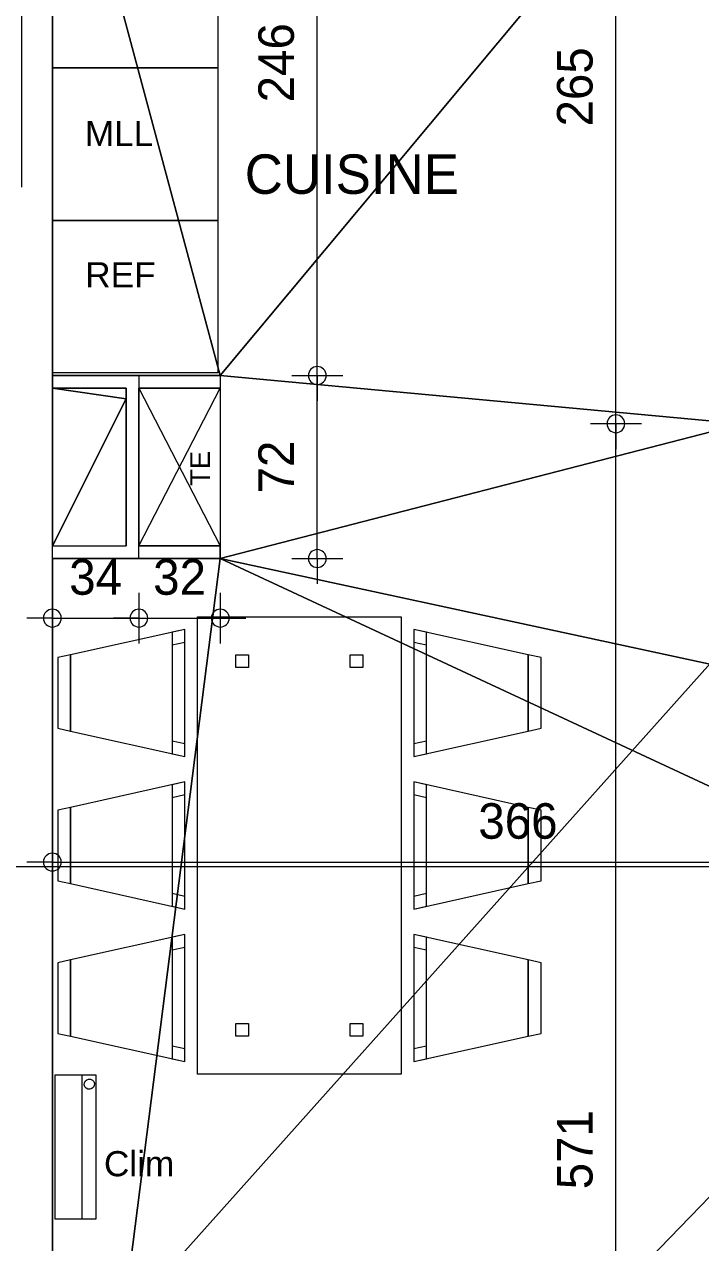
# Model space of a CAD drawing. Header units: metres. Extents: x 1.8 to 61.8, y -53.3 to -11.3.
# Drawn here: x 13.212 to 15.87, y -22.846 to -18.054 of the extents above; entities that cross this region are included whole.
import ezdxf
from ezdxf.enums import TextEntityAlignment as Align
from ezdxf.lldxf.tags import DXFTag

# ---------------------------------------------------------------- set-up
doc = ezdxf.new("R2010")
doc.units = ezdxf.units.M
doc.header["$MEASUREMENT"] = 0
for name, color, linetype in [('Calque commun', 7, 'Continuous'), ('Cotations', 7, 'Continuous'), ('Textes', 7, 'Continuous')]:
    doc.layers.add(name, color=color, linetype=linetype)
doc.styles.add('Arial16', font='arial.ttf', dxfattribs={"height": 0.077313})
doc.styles.add('Arial9', font='arial.ttf', dxfattribs={"height": 0.098961})
doc.styles.add('Century Gothic15', font='GOTHIC.TTF', dxfattribs={"height": 0.139636})
doc.styles.add('Century Gothic18', font='GOTHIC.TTF', dxfattribs={"height": 0.155151})
tags = doc.linetypes.add('DASHDOT2', pattern=[0.5, 0.25, -0.125, 0, -0.125]).pattern_tags.tags
tags[10:11] = [DXFTag(74, 4), DXFTag(75, 0), DXFTag(340, '0'), DXFTag(46, 1.0), DXFTag(50, 0.0), DXFTag(44, 0.0), DXFTag(45, 0.0)]
tags[8:9] = [DXFTag(74, 4), DXFTag(75, 0), DXFTag(340, '0'), DXFTag(46, 1.0), DXFTag(50, 0.0), DXFTag(44, 0.0), DXFTag(45, 0.0)]
tags[6:7] = [DXFTag(74, 4), DXFTag(75, 0), DXFTag(340, '0'), DXFTag(46, 1.0), DXFTag(50, 0.0), DXFTag(44, 0.0), DXFTag(45, 0.0)]
tags[4:5] = [DXFTag(74, 4), DXFTag(75, 0), DXFTag(340, '0'), DXFTag(46, 1.0), DXFTag(50, 0.0), DXFTag(44, 0.0), DXFTag(45, 0.0)]
tags = doc.linetypes.add('DOT2', pattern=[0.125, 0, -0.125]).pattern_tags.tags
tags[6:7] = [DXFTag(74, 4), DXFTag(75, 0), DXFTag(340, '0'), DXFTag(46, 1.0), DXFTag(50, 0.0), DXFTag(44, 0.0), DXFTag(45, 0.0)]
tags[4:5] = [DXFTag(74, 4), DXFTag(75, 0), DXFTag(340, '0'), DXFTag(46, 1.0), DXFTag(50, 0.0), DXFTag(44, 0.0), DXFTag(45, 0.0)]
tags = doc.linetypes.add('HIDDEN', pattern=[0.375, 0.25, -0.125]).pattern_tags.tags
tags[6:7] = [DXFTag(74, 4), DXFTag(75, 0), DXFTag(340, '0'), DXFTag(46, 1.0), DXFTag(50, 0.0), DXFTag(44, 0.0), DXFTag(45, 0.0)]
tags[4:5] = [DXFTag(74, 4), DXFTag(75, 0), DXFTag(340, '0'), DXFTag(46, 1.0), DXFTag(50, 0.0), DXFTag(44, 0.0), DXFTag(45, 0.0)]
tags = doc.linetypes.add('HIDDEN2', pattern=[0.1875, 0.125, -0.0625]).pattern_tags.tags
tags[6:7] = [DXFTag(74, 4), DXFTag(75, 0), DXFTag(340, '0'), DXFTag(46, 1.0), DXFTag(50, 0.0), DXFTag(44, 0.0), DXFTag(45, 0.0)]
tags[4:5] = [DXFTag(74, 4), DXFTag(75, 0), DXFTag(340, '0'), DXFTag(46, 1.0), DXFTag(50, 0.0), DXFTag(44, 0.0), DXFTag(45, 0.0)]

# ---------------------------------------------------------------- blocks, each defined once
blk = doc.blocks.new('Block52729')
at = {"layer": 'Calque commun', "color": 7, "linetype": 'Continuous', "lineweight": 18}
blk.add_line((13.0015, -18.6942), (13.0015, -16.6552), dxfattribs=at)
at = {"layer": 'Calque commun', "color": 7, "linetype": 'Continuous', "lineweight": 9}
for p, q in [((13.2015, -18.6942), (13.2015, -16.8552)), ((13.3216, -18.6942), (13.3216, -16.9752))]:
    blk.add_line(p, q, dxfattribs=at)
blk = doc.blocks.new('tbl&6c2')
at = {"layer": 'Calque commun', "color": 0, "linetype": 'ByBlock', "lineweight": -2}
for p, q in [((0.15, 1.3), (0.1611, 1.35)), ((0.15, 1.3), (0.1611, 1.35)), ((0.1611, 1.35), (0.4389, 1.35)), ((0.1611, 1.35), (0.4389, 1.35)), ((0.1611, 1.35), (0.1611, 1.35)), ((0.1611, 1.35), (0.1611, 1.35)), ((0.4389, 1.35), (0.45, 1.3)), ((0.4389, 1.35), (0.45, 1.3)), ((0.4389, 1.35), (0.4389, 1.35)), ((0.4389, 1.35), (0.4389, 1.35)), ((0.75, 1.3), (0.7611, 1.35)), ((0.75, 1.3), (0.7611, 1.35)), ((0.7611, 1.35), (1.0389, 1.35)), ((0.7611, 1.35), (1.0389, 1.35)), ((0.7611, 1.35), (0.7611, 1.35)), ((0.7611, 1.35), (0.7611, 1.35)), ((1.0389, 1.35), (1.05, 1.3)), ((1.0389, 1.35), (1.05, 1.3)), ((1.0389, 1.35), (1.0389, 1.35)), ((1.0389, 1.35), (1.0389, 1.35)), ((1.35, 1.3), (1.3611, 1.35)), ((1.35, 1.3), (1.3611, 1.35)), ((1.3611, 1.35), (1.6389, 1.35)), ((1.3611, 1.35), (1.6389, 1.35)), ((1.3611, 1.35), (1.3611, 1.35)), ((1.3611, 1.35), (1.3611, 1.35)), ((1.6389, 1.35), (1.65, 1.3)), ((1.6389, 1.35), (1.65, 1.3)), ((1.6389, 1.35), (1.6389, 1.35)), ((1.6389, 1.35), (1.6389, 1.35)), ((0.05, 0.85), (0.15, 1.3)), ((0.05, 0.85), (0.15, 1.3)), ((0.15, 1.3), (0.45, 1.3)), ((0.15, 1.3), (0.45, 1.3)), ((0.15, 1.3), (0.15, 1.3)), ((0.15, 1.3), (0.15, 1.3)), ((0.45, 1.3), (0.15, 1.3)), ((0.45, 1.3), (0.15, 1.3)), ((0.15, 1.3), (0.15, 1.3)), ((0.15, 1.3), (0.15, 1.3)), ((0.45, 1.3), (0.55, 0.85)), ((0.45, 1.3), (0.55, 0.85)), ((0.45, 1.3), (0.45, 1.3)), ((0.45, 1.3), (0.45, 1.3)), ((0.45, 1.3), (0.45, 1.3)), ((0.45, 1.3), (0.45, 1.3)), ((0.65, 0.85), (0.75, 1.3)), ((0.65, 0.85), (0.75, 1.3)), ((0.75, 1.3), (1.05, 1.3)), ((0.75, 1.3), (1.05, 1.3)), ((0.75, 1.3), (0.75, 1.3)), ((0.75, 1.3), (0.75, 1.3)), ((1.05, 1.3), (0.75, 1.3)), ((1.05, 1.3), (0.75, 1.3)), ((0.75, 1.3), (0.75, 1.3)), ((0.75, 1.3), (0.75, 1.3)), ((1.05, 1.3), (1.15, 0.85)), ((1.05, 1.3), (1.15, 0.85)), ((1.05, 1.3), (1.05, 1.3)), ((1.05, 1.3), (1.05, 1.3)), ((1.05, 1.3), (1.05, 1.3)), ((1.05, 1.3), (1.05, 1.3)), ((1.25, 0.85), (1.35, 1.3)), ((1.25, 0.85), (1.35, 1.3)), ((1.35, 1.3), (1.65, 1.3)), ((1.35, 1.3), (1.65, 1.3)), ((1.35, 1.3), (1.35, 1.3)), ((1.35, 1.3), (1.35, 1.3)), ((1.65, 1.3), (1.35, 1.3)), ((1.65, 1.3), (1.35, 1.3)), ((1.35, 1.3), (1.35, 1.3)), ((1.35, 1.3), (1.35, 1.3)), ((1.65, 1.3), (1.75, 0.85)), ((1.65, 1.3), (1.75, 0.85)), ((1.65, 1.3), (1.65, 1.3)), ((1.65, 1.3), (1.65, 1.3)), ((1.65, 1.3), (1.65, 1.3)), ((1.65, 1.3), (1.65, 1.3)), ((0.05, 0.85), (0.0611, 0.9)), ((0.05, 0.85), (0.0611, 0.9)), ((0.0611, 0.9), (0.5389, 0.9)), ((0.0611, 0.9), (0.5389, 0.9)), ((0.0611, 0.9), (0.0611, 0.9)), ((0.0611, 0.9), (0.0611, 0.9)), ((0.1012, 0.85), (0.1123, 0.9)), ((0.1012, 0.85), (0.1123, 0.9)), ((0.1123, 0.9), (0.4877, 0.9)), ((0.1123, 0.9), (0.4877, 0.9)), ((0.1123, 0.9), (0.1123, 0.9)), ((0.1123, 0.9), (0.1123, 0.9)), ((0.4877, 0.9), (0.4988, 0.85)), ((0.4877, 0.9), (0.4988, 0.85)), ((0.4877, 0.9), (0.4877, 0.9)), ((0.4877, 0.9), (0.4877, 0.9)), ((0.5389, 0.9), (0.55, 0.85)), ((0.5389, 0.9), (0.55, 0.85)), ((0.5389, 0.9), (0.5389, 0.9)), ((0.5389, 0.9), (0.5389, 0.9)), ((0.65, 0.85), (0.6611, 0.9)), ((0.65, 0.85), (0.6611, 0.9)), ((0.6611, 0.9), (1.1389, 0.9)), ((0.6611, 0.9), (1.1389, 0.9)), ((0.6611, 0.9), (0.6611, 0.9)), ((0.6611, 0.9), (0.6611, 0.9)), ((0.7012, 0.85), (0.7123, 0.9)), ((0.7012, 0.85), (0.7123, 0.9)), ((0.7123, 0.9), (1.0877, 0.9)), ((0.7123, 0.9), (1.0877, 0.9)), ((0.7123, 0.9), (0.7123, 0.9)), ((0.7123, 0.9), (0.7123, 0.9)), ((1.0877, 0.9), (1.0988, 0.85)), ((1.0877, 0.9), (1.0988, 0.85)), ((1.0877, 0.9), (1.0877, 0.9)), ((1.0877, 0.9), (1.0877, 0.9)), ((1.1389, 0.9), (1.15, 0.85)), ((1.1389, 0.9), (1.15, 0.85)), ((1.1389, 0.9), (1.1389, 0.9)), ((1.1389, 0.9), (1.1389, 0.9)), ((1.25, 0.85), (1.2611, 0.9)), ((1.25, 0.85), (1.2611, 0.9)), ((1.2611, 0.9), (1.7389, 0.9)), ((1.2611, 0.9), (1.7389, 0.9)), ((1.2611, 0.9), (1.2611, 0.9)), ((1.2611, 0.9), (1.2611, 0.9)), ((1.3012, 0.85), (1.3123, 0.9)), ((1.3012, 0.85), (1.3123, 0.9)), ((1.3123, 0.9), (1.6877, 0.9)), ((1.3123, 0.9), (1.6877, 0.9)), ((1.3123, 0.9), (1.3123, 0.9)), ((1.3123, 0.9), (1.3123, 0.9)), ((1.6877, 0.9), (1.6988, 0.85)), ((1.6877, 0.9), (1.6988, 0.85)), ((1.6877, 0.9), (1.6877, 0.9)), ((1.6877, 0.9), (1.6877, 0.9)), ((1.7389, 0.9), (1.75, 0.85)), ((1.7389, 0.9), (1.75, 0.85)), ((1.7389, 0.9), (1.7389, 0.9)), ((1.7389, 0.9), (1.7389, 0.9)), ((0.55, 0.85), (0.05, 0.85)), ((0.55, 0.85), (0.05, 0.85)), ((0.05, 0.85), (0.05, 0.85)), ((0.05, 0.85), (0.05, 0.85)), ((0.55, 0.85), (0.05, 0.85)), ((0.55, 0.85), (0.05, 0.85)), ((0.05, 0.85), (0.05, 0.85)), ((0.05, 0.85), (0.05, 0.85)), ((0.4988, 0.85), (0.1012, 0.85)), ((0.4988, 0.85), (0.1012, 0.85)), ((0.1012, 0.85), (0.1012, 0.85)), ((0.1012, 0.85), (0.1012, 0.85)), ((0.4988, 0.85), (0.4988, 0.85)), ((0.4988, 0.85), (0.4988, 0.85)), ((0.55, 0.85), (0.55, 0.85)), ((0.55, 0.85), (0.55, 0.85)), ((0.55, 0.85), (0.55, 0.85)), ((0.55, 0.85), (0.55, 0.85)), ((1.15, 0.85), (0.65, 0.85)), ((1.15, 0.85), (0.65, 0.85)), ((0.65, 0.85), (0.65, 0.85)), ((0.65, 0.85), (0.65, 0.85)), ((1.15, 0.85), (0.65, 0.85)), ((1.15, 0.85), (0.65, 0.85)), ((0.65, 0.85), (0.65, 0.85)), ((0.65, 0.85), (0.65, 0.85)), ((1.0988, 0.85), (0.7012, 0.85)), ((1.0988, 0.85), (0.7012, 0.85)), ((0.7012, 0.85), (0.7012, 0.85)), ((0.7012, 0.85), (0.7012, 0.85)), ((1.0988, 0.85), (1.0988, 0.85)), ((1.0988, 0.85), (1.0988, 0.85)), ((1.15, 0.85), (1.15, 0.85)), ((1.15, 0.85), (1.15, 0.85)), ((1.15, 0.85), (1.15, 0.85)), ((1.15, 0.85), (1.15, 0.85)), ((1.75, 0.85), (1.25, 0.85)), ((1.75, 0.85), (1.25, 0.85)), ((1.25, 0.85), (1.25, 0.85)), ((1.25, 0.85), (1.25, 0.85)), ((1.75, 0.85), (1.25, 0.85)), ((1.75, 0.85), (1.25, 0.85)), ((1.25, 0.85), (1.25, 0.85)), ((1.25, 0.85), (1.25, 0.85)), ((1.6988, 0.85), (1.3012, 0.85)), ((1.6988, 0.85), (1.3012, 0.85)), ((1.3012, 0.85), (1.3012, 0.85)), ((1.3012, 0.85), (1.3012, 0.85)), ((1.6988, 0.85), (1.6988, 0.85)), ((1.6988, 0.85), (1.6988, 0.85)), ((1.75, 0.85), (1.75, 0.85)), ((1.75, 0.85), (1.75, 0.85)), ((1.75, 0.85), (1.75, 0.85)), ((1.75, 0.85), (1.75, 0.85)), ((1.8, 0.8), (0, 0.8)), ((0, 0.8), (0, 0)), ((1.8, 0.8), (0, 0.8)), ((0, 0.8), (0, 0)), ((0, 0.8), (0, 0.8)), ((0, 0.8), (0, 0.8)), ((1.8, 0), (1.8, 0.8)), ((1.8, 0), (1.8, 0.8)), ((1.8, 0.8), (1.8, 0.8)), ((1.8, 0.8), (1.8, 0.8)), ((0.2, 0.65), (0.15, 0.65)), ((0.15, 0.65), (0.15, 0.6)), ((0.2, 0.65), (0.15, 0.65)), ((0.15, 0.65), (0.15, 0.6)), ((0.15, 0.65), (0.15, 0.65)), ((0.15, 0.65), (0.15, 0.65)), ((0.2, 0.6), (0.2, 0.65)), ((0.2, 0.6), (0.2, 0.65)), ((0.2, 0.65), (0.2, 0.65)), ((0.2, 0.65), (0.2, 0.65)), ((1.65, 0.65), (1.6, 0.65)), ((1.6, 0.65), (1.6, 0.6)), ((1.65, 0.65), (1.6, 0.65)), ((1.6, 0.65), (1.6, 0.6)), ((1.6, 0.65), (1.6, 0.65)), ((1.6, 0.65), (1.6, 0.65)), ((1.65, 0.6), (1.65, 0.65)), ((1.65, 0.6), (1.65, 0.65)), ((1.65, 0.65), (1.65, 0.65)), ((1.65, 0.65), (1.65, 0.65)), ((0.15, 0.6), (0.2, 0.6)), ((0.15, 0.6), (0.2, 0.6)), ((0.15, 0.6), (0.15, 0.6)), ((0.15, 0.6), (0.15, 0.6)), ((0.2, 0.6), (0.2, 0.6)), ((0.2, 0.6), (0.2, 0.6)), ((1.6, 0.6), (1.65, 0.6)), ((1.6, 0.6), (1.65, 0.6)), ((1.6, 0.6), (1.6, 0.6)), ((1.6, 0.6), (1.6, 0.6)), ((1.65, 0.6), (1.65, 0.6)), ((1.65, 0.6), (1.65, 0.6)), ((0.2, 0.2), (0.15, 0.2)), ((0.15, 0.2), (0.15, 0.15)), ((0.2, 0.2), (0.15, 0.2)), ((0.15, 0.2), (0.15, 0.15)), ((0.15, 0.2), (0.15, 0.2)), ((0.15, 0.2), (0.15, 0.2)), ((0.2, 0.15), (0.2, 0.2)), ((0.2, 0.15), (0.2, 0.2)), ((0.2, 0.2), (0.2, 0.2)), ((0.2, 0.2), (0.2, 0.2)), ((1.65, 0.2), (1.6, 0.2)), ((1.6, 0.2), (1.6, 0.15)), ((1.65, 0.2), (1.6, 0.2)), ((1.6, 0.2), (1.6, 0.15)), ((1.6, 0.2), (1.6, 0.2)), ((1.6, 0.2), (1.6, 0.2)), ((1.65, 0.15), (1.65, 0.2)), ((1.65, 0.15), (1.65, 0.2)), ((1.65, 0.2), (1.65, 0.2)), ((1.65, 0.2), (1.65, 0.2)), ((0.15, 0.15), (0.2, 0.15)), ((0.15, 0.15), (0.2, 0.15)), ((0.15, 0.15), (0.15, 0.15)), ((0.15, 0.15), (0.15, 0.15)), ((0.2, 0.15), (0.2, 0.15)), ((0.2, 0.15), (0.2, 0.15)), ((1.6, 0.15), (1.65, 0.15)), ((1.6, 0.15), (1.65, 0.15)), ((1.6, 0.15), (1.6, 0.15)), ((1.6, 0.15), (1.6, 0.15)), ((1.65, 0.15), (1.65, 0.15)), ((1.65, 0.15), (1.65, 0.15)), ((0, 0), (1.8, 0)), ((0, 0), (1.8, 0)), ((0, 0), (0, 0)), ((0, 0), (0, 0)), ((1.8, 0), (1.8, 0)), ((1.8, 0), (1.8, 0)), ((0.15, -0.5), (0.05, -0.05)), ((0.05, -0.05), (0.55, -0.05)), ((0.15, -0.5), (0.05, -0.05)), ((0.05, -0.05), (0.55, -0.05)), ((0.05, -0.05), (0.05, -0.05)), ((0.05, -0.05), (0.05, -0.05)), ((0.0611, -0.1), (0.05, -0.05)), ((0.05, -0.05), (0.55, -0.05)), ((0.0611, -0.1), (0.05, -0.05)), ((0.05, -0.05), (0.55, -0.05)), ((0.05, -0.05), (0.05, -0.05)), ((0.05, -0.05), (0.05, -0.05)), ((0.1123, -0.1), (0.1012, -0.05)), ((0.1012, -0.05), (0.4988, -0.05)), ((0.1123, -0.1), (0.1012, -0.05)), ((0.1012, -0.05), (0.4988, -0.05)), ((0.1012, -0.05), (0.1012, -0.05)), ((0.1012, -0.05), (0.1012, -0.05)), ((0.55, -0.05), (0.45, -0.5)), ((0.55, -0.05), (0.45, -0.5)), ((0.4988, -0.05), (0.4877, -0.1)), ((0.4988, -0.05), (0.4877, -0.1)), ((0.4988, -0.05), (0.4988, -0.05)), ((0.4988, -0.05), (0.4988, -0.05)), ((0.55, -0.05), (0.5389, -0.1)), ((0.55, -0.05), (0.5389, -0.1)), ((0.55, -0.05), (0.55, -0.05)), ((0.55, -0.05), (0.55, -0.05)), ((0.55, -0.05), (0.55, -0.05)), ((0.55, -0.05), (0.55, -0.05)), ((0.75, -0.5), (0.65, -0.05)), ((0.65, -0.05), (1.15, -0.05)), ((0.75, -0.5), (0.65, -0.05)), ((0.65, -0.05), (1.15, -0.05)), ((0.65, -0.05), (0.65, -0.05)), ((0.65, -0.05), (0.65, -0.05)), ((0.6611, -0.1), (0.65, -0.05)), ((0.65, -0.05), (1.15, -0.05)), ((0.6611, -0.1), (0.65, -0.05)), ((0.65, -0.05), (1.15, -0.05)), ((0.65, -0.05), (0.65, -0.05)), ((0.65, -0.05), (0.65, -0.05)), ((0.7123, -0.1), (0.7012, -0.05)), ((0.7012, -0.05), (1.0988, -0.05)), ((0.7123, -0.1), (0.7012, -0.05)), ((0.7012, -0.05), (1.0988, -0.05)), ((0.7012, -0.05), (0.7012, -0.05)), ((0.7012, -0.05), (0.7012, -0.05)), ((1.15, -0.05), (1.05, -0.5)), ((1.15, -0.05), (1.05, -0.5)), ((1.0988, -0.05), (1.0877, -0.1)), ((1.0988, -0.05), (1.0877, -0.1)), ((1.0988, -0.05), (1.0988, -0.05)), ((1.0988, -0.05), (1.0988, -0.05)), ((1.15, -0.05), (1.1389, -0.1)), ((1.15, -0.05), (1.1389, -0.1)), ((1.15, -0.05), (1.15, -0.05)), ((1.15, -0.05), (1.15, -0.05)), ((1.15, -0.05), (1.15, -0.05)), ((1.15, -0.05), (1.15, -0.05)), ((1.35, -0.5), (1.25, -0.05)), ((1.25, -0.05), (1.75, -0.05)), ((1.35, -0.5), (1.25, -0.05)), ((1.25, -0.05), (1.75, -0.05)), ((1.25, -0.05), (1.25, -0.05)), ((1.25, -0.05), (1.25, -0.05)), ((1.2611, -0.1), (1.25, -0.05)), ((1.25, -0.05), (1.75, -0.05)), ((1.2611, -0.1), (1.25, -0.05)), ((1.25, -0.05), (1.75, -0.05)), ((1.25, -0.05), (1.25, -0.05)), ((1.25, -0.05), (1.25, -0.05)), ((1.3123, -0.1), (1.3012, -0.05)), ((1.3012, -0.05), (1.6988, -0.05)), ((1.3123, -0.1), (1.3012, -0.05)), ((1.3012, -0.05), (1.6988, -0.05)), ((1.3012, -0.05), (1.3012, -0.05)), ((1.3012, -0.05), (1.3012, -0.05)), ((1.75, -0.05), (1.65, -0.5)), ((1.75, -0.05), (1.65, -0.5)), ((1.6988, -0.05), (1.6877, -0.1)), ((1.6988, -0.05), (1.6877, -0.1)), ((1.6988, -0.05), (1.6988, -0.05)), ((1.6988, -0.05), (1.6988, -0.05)), ((1.75, -0.05), (1.7389, -0.1)), ((1.75, -0.05), (1.7389, -0.1)), ((1.75, -0.05), (1.75, -0.05)), ((1.75, -0.05), (1.75, -0.05)), ((1.75, -0.05), (1.75, -0.05)), ((1.75, -0.05), (1.75, -0.05)), ((0.5389, -0.1), (0.0611, -0.1)), ((0.5389, -0.1), (0.0611, -0.1)), ((0.0611, -0.1), (0.0611, -0.1)), ((0.0611, -0.1), (0.0611, -0.1)), ((0.4877, -0.1), (0.1123, -0.1)), ((0.4877, -0.1), (0.1123, -0.1)), ((0.1123, -0.1), (0.1123, -0.1)), ((0.1123, -0.1), (0.1123, -0.1)), ((0.4877, -0.1), (0.4877, -0.1)), ((0.4877, -0.1), (0.4877, -0.1)), ((0.5389, -0.1), (0.5389, -0.1)), ((0.5389, -0.1), (0.5389, -0.1)), ((1.1389, -0.1), (0.6611, -0.1)), ((1.1389, -0.1), (0.6611, -0.1)), ((0.6611, -0.1), (0.6611, -0.1)), ((0.6611, -0.1), (0.6611, -0.1)), ((1.0877, -0.1), (0.7123, -0.1)), ((1.0877, -0.1), (0.7123, -0.1)), ((0.7123, -0.1), (0.7123, -0.1)), ((0.7123, -0.1), (0.7123, -0.1)), ((1.0877, -0.1), (1.0877, -0.1)), ((1.0877, -0.1), (1.0877, -0.1)), ((1.1389, -0.1), (1.1389, -0.1)), ((1.1389, -0.1), (1.1389, -0.1)), ((1.7389, -0.1), (1.2611, -0.1)), ((1.7389, -0.1), (1.2611, -0.1)), ((1.2611, -0.1), (1.2611, -0.1)), ((1.2611, -0.1), (1.2611, -0.1)), ((1.6877, -0.1), (1.3123, -0.1)), ((1.6877, -0.1), (1.3123, -0.1)), ((1.3123, -0.1), (1.3123, -0.1)), ((1.3123, -0.1), (1.3123, -0.1)), ((1.6877, -0.1), (1.6877, -0.1)), ((1.6877, -0.1), (1.6877, -0.1)), ((1.7389, -0.1), (1.7389, -0.1)), ((1.7389, -0.1), (1.7389, -0.1)), ((0.45, -0.5), (0.15, -0.5)), ((0.45, -0.5), (0.15, -0.5)), ((0.15, -0.5), (0.15, -0.5)), ((0.15, -0.5), (0.15, -0.5)), ((0.1611, -0.55), (0.15, -0.5)), ((0.15, -0.5), (0.45, -0.5)), ((0.1611, -0.55), (0.15, -0.5)), ((0.15, -0.5), (0.45, -0.5)), ((0.15, -0.5), (0.15, -0.5)), ((0.15, -0.5), (0.15, -0.5)), ((0.45, -0.5), (0.4389, -0.55)), ((0.45, -0.5), (0.4389, -0.55)), ((0.45, -0.5), (0.45, -0.5)), ((0.45, -0.5), (0.45, -0.5)), ((0.45, -0.5), (0.45, -0.5)), ((0.45, -0.5), (0.45, -0.5)), ((1.05, -0.5), (0.75, -0.5)), ((1.05, -0.5), (0.75, -0.5)), ((0.75, -0.5), (0.75, -0.5)), ((0.75, -0.5), (0.75, -0.5)), ((0.7611, -0.55), (0.75, -0.5)), ((0.75, -0.5), (1.05, -0.5)), ((0.7611, -0.55), (0.75, -0.5)), ((0.75, -0.5), (1.05, -0.5)), ((0.75, -0.5), (0.75, -0.5)), ((0.75, -0.5), (0.75, -0.5)), ((1.05, -0.5), (1.0389, -0.55)), ((1.05, -0.5), (1.0389, -0.55)), ((1.05, -0.5), (1.05, -0.5)), ((1.05, -0.5), (1.05, -0.5)), ((1.05, -0.5), (1.05, -0.5)), ((1.05, -0.5), (1.05, -0.5)), ((1.65, -0.5), (1.35, -0.5)), ((1.65, -0.5), (1.35, -0.5)), ((1.35, -0.5), (1.35, -0.5)), ((1.35, -0.5), (1.35, -0.5)), ((1.3611, -0.55), (1.35, -0.5)), ((1.35, -0.5), (1.65, -0.5)), ((1.3611, -0.55), (1.35, -0.5)), ((1.35, -0.5), (1.65, -0.5)), ((1.35, -0.5), (1.35, -0.5)), ((1.35, -0.5), (1.35, -0.5)), ((1.65, -0.5), (1.6389, -0.55)), ((1.65, -0.5), (1.6389, -0.55)), ((1.65, -0.5), (1.65, -0.5)), ((1.65, -0.5), (1.65, -0.5)), ((1.65, -0.5), (1.65, -0.5)), ((1.65, -0.5), (1.65, -0.5)), ((0.4389, -0.55), (0.1611, -0.55)), ((0.4389, -0.55), (0.1611, -0.55)), ((0.1611, -0.55), (0.1611, -0.55)), ((0.1611, -0.55), (0.1611, -0.55)), ((0.4389, -0.55), (0.4389, -0.55)), ((0.4389, -0.55), (0.4389, -0.55)), ((1.0389, -0.55), (0.7611, -0.55)), ((1.0389, -0.55), (0.7611, -0.55)), ((0.7611, -0.55), (0.7611, -0.55)), ((0.7611, -0.55), (0.7611, -0.55)), ((1.0389, -0.55), (1.0389, -0.55)), ((1.0389, -0.55), (1.0389, -0.55)), ((1.6389, -0.55), (1.3611, -0.55)), ((1.6389, -0.55), (1.3611, -0.55)), ((1.3611, -0.55), (1.3611, -0.55)), ((1.3611, -0.55), (1.3611, -0.55)), ((1.6389, -0.55), (1.6389, -0.55)), ((1.6389, -0.55), (1.6389, -0.55))]:
    blk.add_line(p, q, dxfattribs=at)
blk = doc.blocks.new('XMODULE1PCENTNONPMR24')
at = {"layer": 'Calque commun', "color": 5, "linetype": 'Continuous', "lineweight": 9}
blk.add_arc((0, 0), 0.5, 0, 359.99941, dxfattribs=at)
blk = doc.blocks.new('DimLine55670')
at = {"layer": 'Calque commun', "color": 5, "linetype": 'Continuous', "lineweight": 9}
for p, q in [((15.5367, -20.4766), (15.5367, -20.3766)), ((15.6367, -20.4766), (15.4367, -20.4766)), ((15.5367, -26.1866), (15.5367, -20.4766))]:
    blk.add_line(p, q, dxfattribs=at)
at = {"layer": 'Calque commun', "color": 5, "linetype": 'Continuous', "lineweight": 9, "xscale": 0.07000000029802322, "yscale": 0.07000000029802322, "zscale": 0.07000000029802322, "rotation": 90}
blk.add_blockref('XMODULE1PCENTNONPMR24', (15.5367, -20.4766), dxfattribs=at)
at = {"layer": 'Calque commun', "color": 5, "linetype": 'Continuous', "lineweight": 9, "style": 'Century Gothic15'}
blk.add_text('571', height=0.13964, rotation=90, dxfattribs=at).set_placement((15.4867, -23.3316), align=Align.BOTTOM_CENTER)
blk = doc.blocks.new('XMODULE1PCENTNONPMR25')
at = {"layer": 'Calque commun', "color": 5, "linetype": 'Continuous', "lineweight": 9}
blk.add_arc((0, 0), 0.5, 0, 359.99941, dxfattribs=at)
blk = doc.blocks.new('XMODULE1PCENTNONPMR26')
at = {"layer": 'Calque commun', "color": 5, "linetype": 'Continuous', "lineweight": 9}
blk.add_arc((0, 0), 0.5, 0, 359.99941, dxfattribs=at)
blk = doc.blocks.new('DimLine55678')
at = {"layer": 'Calque commun', "color": 5, "linetype": 'Continuous', "lineweight": 9}
for p, q in [((15.5367, -17.8266), (15.5367, -17.7266)), ((15.6367, -17.8266), (15.4367, -17.8266)), ((15.5367, -20.4766), (15.5367, -17.8266)), ((15.6367, -20.4766), (15.4367, -20.4766)), ((15.5367, -20.4766), (15.5367, -20.5766))]:
    blk.add_line(p, q, dxfattribs=at)
at = {"layer": 'Calque commun', "color": 5, "linetype": 'Continuous', "lineweight": 9, "xscale": 0.07000000029802322, "yscale": 0.07000000029802322, "zscale": 0.07000000029802322, "rotation": 90}
for name, p in [('XMODULE1PCENTNONPMR26', (15.5367, -17.8266)), ('XMODULE1PCENTNONPMR25', (15.5367, -20.4766))]:
    blk.add_blockref(name, p, dxfattribs=at)
at = {"layer": 'Calque commun', "color": 5, "linetype": 'Continuous', "lineweight": 9, "style": 'Century Gothic15'}
blk.add_text('265', height=0.13964, rotation=90, dxfattribs=at).set_placement((15.4867, -19.1516), align=Align.BOTTOM_CENTER)
blk = doc.blocks.new('XMODULE1PCENTNONPMR27')
at = {"layer": 'Calque commun', "color": 5, "linetype": 'Continuous', "lineweight": 9}
blk.add_arc((0, 0), 0.5, 0, 359.99941, dxfattribs=at)
blk = doc.blocks.new('XMODULE1PCENTNONPMR28')
at = {"layer": 'Calque commun', "color": 5, "linetype": 'Continuous', "lineweight": 9}
blk.add_arc((0, 0), 0.5, 0, 359.99941, dxfattribs=at)
blk = doc.blocks.new('DimLine55694')
at = {"layer": 'Calque commun', "color": 5, "linetype": 'Continuous', "lineweight": 9}
for p, q in [((14.3629, -17.8266), (14.3629, -17.7266)), ((14.2629, -17.8266), (14.4629, -17.8266)), ((14.3629, -20.2866), (14.3629, -17.8266)), ((14.2629, -20.2866), (14.4629, -20.2866)), ((14.3629, -20.2866), (14.3629, -20.3866))]:
    blk.add_line(p, q, dxfattribs=at)
at = {"layer": 'Calque commun', "color": 5, "linetype": 'Continuous', "lineweight": 9, "xscale": 0.07000000029802322, "yscale": 0.07000000029802322, "zscale": 0.07000000029802322, "rotation": 90}
for name, p in [('XMODULE1PCENTNONPMR28', (14.3629, -17.8266)), ('XMODULE1PCENTNONPMR27', (14.3629, -20.2866))]:
    blk.add_blockref(name, p, dxfattribs=at)
at = {"layer": 'Calque commun', "color": 5, "linetype": 'Continuous', "lineweight": 9, "style": 'Century Gothic15'}
blk.add_text('246', height=0.13964, rotation=90, dxfattribs=at).set_placement((14.3129, -19.0566), align=Align.BOTTOM_CENTER)
blk = doc.blocks.new('XMODULE1PCENTNONPMR45')
at = {"layer": 'Calque commun', "color": 5, "linetype": 'Continuous', "lineweight": 9}
blk.add_arc((0, 0), 0.5, 0, 359.99941, dxfattribs=at)
blk = doc.blocks.new('XMODULE1PCENTNONPMR46')
at = {"layer": 'Calque commun', "color": 5, "linetype": 'Continuous', "lineweight": 9}
blk.add_arc((0, 0), 0.5, 0, 359.99941, dxfattribs=at)
blk = doc.blocks.new('DimLine56341')
at = {"layer": 'Calque commun', "color": 5, "linetype": 'Continuous', "lineweight": 9}
for p, q in [((13.3216, -22.1005), (13.3216, -22.3005)), ((16.9816, -22.3005), (16.9816, -22.1005)), ((13.3216, -22.2005), (13.2216, -22.2005)), ((13.3216, -22.2005), (16.9816, -22.2005)), ((16.9816, -22.2005), (17.0816, -22.2005))]:
    blk.add_line(p, q, dxfattribs=at)
at = {"layer": 'Calque commun', "color": 5, "linetype": 'Continuous', "lineweight": 9, "xscale": 0.07000000029802322, "yscale": 0.07000000029802322, "zscale": 0.07000000029802322}
for name, p in [('XMODULE1PCENTNONPMR45', (13.3216, -22.2005)), ('XMODULE1PCENTNONPMR46', (16.9816, -22.2005))]:
    blk.add_blockref(name, p, dxfattribs=at)
at = {"layer": 'Calque commun', "color": 5, "linetype": 'Continuous', "lineweight": 9, "style": 'Century Gothic15'}
blk.add_text('366', height=0.13964, dxfattribs=at).set_placement((15.1516, -22.1505), align=Align.BOTTOM_CENTER)
blk = doc.blocks.new('60x65')
at = {"layer": 'Calque commun', "color": 7, "linetype": 'HIDDEN', "lineweight": 9}
mesh = blk.add_polyface(dxfattribs=at)
corners = [(0, 0.6), (0.65, 0.6), (0.65, 0), (0, 0)]
mesh.append_faces([[corners[k] for k in face] for face in [(0, 1, 2, 3)]], dxfattribs={"color": 7})
blk = doc.blocks.new('clim-int2')
at = {"layer": 'Calque commun', "color": 0, "linetype": 'ByBlock', "lineweight": 9}
for p, q in [((0.5671, 0.16), (0, 0.16)), ((0, 0.16), (0, 0)), ((0.5671, 0), (0.5671, 0.16)), ((0, 0.106), (0.5671, 0.106)), ((0, 0), (0.5671, 0))]:
    blk.add_line(p, q, dxfattribs=at)
blk.add_arc((0.531, 0.1338), 0.02, 330, 329.9994, dxfattribs=at)
blk = doc.blocks.new('XMODULE1PCENTNONPMR63')
at = {"layer": 'Calque commun', "color": 5, "linetype": 'Continuous', "lineweight": 9}
blk.add_arc((0, 0), 0.5, 0, 359.99941, dxfattribs=at)
blk = doc.blocks.new('XMODULE1PCENTNONPMR64')
at = {"layer": 'Calque commun', "color": 5, "linetype": 'Continuous', "lineweight": 9}
blk.add_arc((0, 0), 0.5, 0, 359.99941, dxfattribs=at)
blk = doc.blocks.new('DimLine61003')
at = {"layer": 'Calque commun', "color": 5, "linetype": 'Continuous', "lineweight": 9}
for p, q in [((14.3629, -20.2866), (14.3629, -20.1866)), ((14.2629, -20.2866), (14.4629, -20.2866)), ((14.3629, -21.0066), (14.3629, -20.2866)), ((14.2629, -21.0066), (14.4629, -21.0066)), ((14.3629, -21.0066), (14.3629, -21.1066))]:
    blk.add_line(p, q, dxfattribs=at)
at = {"layer": 'Calque commun', "color": 5, "linetype": 'Continuous', "lineweight": 9, "xscale": 0.07000000029802322, "yscale": 0.07000000029802322, "zscale": 0.07000000029802322, "rotation": 90}
for name, p in [('XMODULE1PCENTNONPMR64', (14.3629, -20.2866)), ('XMODULE1PCENTNONPMR63', (14.3629, -21.0066))]:
    blk.add_blockref(name, p, dxfattribs=at)
at = {"layer": 'Calque commun', "color": 5, "linetype": 'Continuous', "lineweight": 9, "style": 'Century Gothic15'}
blk.add_text('72', height=0.13964, rotation=90, dxfattribs=at).set_placement((14.3129, -20.6466), align=Align.BOTTOM_CENTER)
blk = doc.blocks.new('XMODULE1PCENTNONPMR65')
at = {"layer": 'Calque commun', "color": 5, "linetype": 'Continuous', "lineweight": 9}
blk.add_arc((0, 0), 0.5, 0, 359.99941, dxfattribs=at)
blk = doc.blocks.new('XMODULE1PCENTNONPMR66')
at = {"layer": 'Calque commun', "color": 5, "linetype": 'Continuous', "lineweight": 9}
blk.add_arc((0, 0), 0.5, 0, 359.99941, dxfattribs=at)
blk = doc.blocks.new('DimLine61009')
at = {"layer": 'Calque commun', "color": 5, "linetype": 'Continuous', "lineweight": 9}
for p, q in [((13.3216, -21.1409), (13.3216, -21.3409)), ((13.6616, -21.1409), (13.6616, -21.3409)), ((13.3216, -21.2409), (13.2215, -21.2409)), ((13.3216, -21.2409), (13.6616, -21.2409)), ((13.6616, -21.2409), (13.7616, -21.2409))]:
    blk.add_line(p, q, dxfattribs=at)
at = {"layer": 'Calque commun', "color": 5, "linetype": 'Continuous', "lineweight": 9, "xscale": 0.07000000029802322, "yscale": 0.07000000029802322, "zscale": 0.07000000029802322}
for name, p in [('XMODULE1PCENTNONPMR65', (13.3216, -21.2409)), ('XMODULE1PCENTNONPMR66', (13.6616, -21.2409))]:
    blk.add_blockref(name, p, dxfattribs=at)
at = {"layer": 'Calque commun', "color": 5, "linetype": 'Continuous', "lineweight": 9, "style": 'Century Gothic15'}
blk.add_text('34', height=0.13964, dxfattribs=at).set_placement((13.4916, -21.1909), align=Align.BOTTOM_CENTER)
blk = doc.blocks.new('XMODULE1PCENTNONPMR67')
at = {"layer": 'Calque commun', "color": 5, "linetype": 'Continuous', "lineweight": 9}
blk.add_arc((0, 0), 0.5, 0, 359.99941, dxfattribs=at)
blk = doc.blocks.new('XMODULE1PCENTNONPMR68')
at = {"layer": 'Calque commun', "color": 5, "linetype": 'Continuous', "lineweight": 9}
blk.add_arc((0, 0), 0.5, 0, 359.99941, dxfattribs=at)
blk = doc.blocks.new('DimLine61015')
at = {"layer": 'Calque commun', "color": 5, "linetype": 'Continuous', "lineweight": 9}
for p, q in [((13.6616, -21.1409), (13.6616, -21.3409)), ((13.9816, -21.1409), (13.9816, -21.3409)), ((13.6616, -21.2409), (13.5616, -21.2409)), ((13.6616, -21.2409), (13.9816, -21.2409)), ((13.9816, -21.2409), (14.0816, -21.2409))]:
    blk.add_line(p, q, dxfattribs=at)
at = {"layer": 'Calque commun', "color": 5, "linetype": 'Continuous', "lineweight": 9, "xscale": 0.07000000029802322, "yscale": 0.07000000029802322, "zscale": 0.07000000029802322}
for name, p in [('XMODULE1PCENTNONPMR67', (13.6616, -21.2409)), ('XMODULE1PCENTNONPMR68', (13.9816, -21.2409))]:
    blk.add_blockref(name, p, dxfattribs=at)
at = {"layer": 'Calque commun', "color": 5, "linetype": 'Continuous', "lineweight": 9, "style": 'Century Gothic15'}
blk.add_text('32', height=0.13964, dxfattribs=at).set_placement((13.8216, -21.1909), align=Align.BOTTOM_CENTER)
blk = doc.blocks.new('te 62x32')
at = {"layer": 'Calque commun', "color": 1, "linetype": 'Continuous', "lineweight": 18}
for p, q in [((0, 0.32), (0.62, 0)), ((0.62, 0.32), (0, 0))]:
    blk.add_line(p, q, dxfattribs=at)
at = {"layer": 'Textes', "color": 5, "linetype": 'ByBlock', "lineweight": -2, "style": 'Arial16'}
blk.add_text('TE', height=0.07731, dxfattribs=at).set_placement((0.2358, 0.0178), align=Align.BOTTOM_LEFT)
at = {"layer": 'Calque commun', "color": 1, "linetype": 'Continuous', "lineweight": 18}
mesh = blk.add_polyface(dxfattribs=at)
corners = [(0, 0.32), (0.62, 0.32), (0.62, 0), (0, 0)]
mesh.append_faces([[corners[k] for k in face] for face in [(0, 1, 2, 3)]], dxfattribs={"color": 1})
blk = doc.blocks.new('XMODULE1PCENTNONPMR69')
at = {"layer": 'Calque commun', "color": 15, "linetype": 'Continuous', "lineweight": 18}
for p, q in [((13.6616, -20.2866), (13.3216, -20.2866)), ((13.3216, -20.2866), (13.3216, -20.3366)), ((13.9816, -20.2866), (13.6616, -20.2866)), ((13.6616, -20.2866), (13.6616, -20.3366)), ((13.9816, -20.2866), (13.9816, -20.3366)), ((13.3216, -20.3366), (13.6116, -20.3366)), ((13.6116, -20.3366), (13.6116, -20.9566)), ((13.9816, -20.3366), (13.6616, -20.3366)), ((13.6616, -20.3366), (13.6616, -20.9566)), ((13.3216, -21.0066), (13.3216, -20.9566)), ((13.3216, -20.9566), (13.6116, -20.9566)), ((13.6616, -20.9566), (13.9816, -20.9566)), ((13.6616, -21.0066), (13.6616, -20.9566)), ((13.9816, -21.0066), (13.9816, -20.9566)), ((13.3216, -21.0066), (13.6616, -21.0066)), ((13.6616, -21.0066), (13.9816, -21.0066))]:
    blk.add_line(p, q, dxfattribs=at)
at = {"layer": 'Calque commun', "color": 7, "linetype": 'Continuous', "lineweight": 9}
blk.add_line((13.6616, -21.0066), (13.6716, -21.0066), dxfattribs=at)
at = {"layer": 'Calque commun', "color": 5, "linetype": 'Continuous', "lineweight": 9}
for name in ['DimLine55694', 'DimLine55678', 'DimLine61003', 'DimLine55670', 'DimLine61009', 'DimLine61015', 'DimLine56341']:
    blk.add_blockref(name, (0, 0), dxfattribs=at)
at = {"layer": 'Calque commun', "color": 0, "linetype": 'ByBlock', "lineweight": -2}
for p in [(13.3216, -19.0768), (13.3216, -19.6768), (13.3216, -20.2768)]:
    blk.add_blockref('60x65', p, dxfattribs=at)
at = {"layer": 'Calque commun', "color": 0, "linetype": 'ByBlock', "lineweight": -2, "rotation": 90}
blk.add_blockref('te 62x32', (13.9816, -20.9566), dxfattribs=at)
at = {"layer": 'Calque commun', "color": 8, "linetype": 'DOT2', "lineweight": 9, "extrusion": (0, 0, -1), "rotation": 89.99999999999999}
blk.add_blockref('tbl&6c2', (-13.8924, -23.0352), dxfattribs=at)
at = {"layer": 'Calque commun', "color": 7, "linetype": 'HIDDEN2', "lineweight": -2, "extrusion": (0, 0, -1), "rotation": 90.00000000000001}
blk.add_blockref('clim-int2', (-13.3329, -23.6049), dxfattribs=at)
at = {"layer": 'Textes', "color": 5, "linetype": 'ByBlock', "lineweight": -2, "style": 'Arial9'}
for s, p in [('MLL', (13.4491, -19.4138)), ('REF', (13.4508, -19.9697))]:
    blk.add_text(s, height=0.09896, dxfattribs=at).set_placement(p, align=Align.BOTTOM_LEFT)
at = {"layer": 'Textes', "color": 5, "linetype": 'ByBlock', "lineweight": -2, "style": 'Century Gothic18'}
blk.add_text('CUISINE', height=0.15515, dxfattribs=at).set_placement((14.0777, -19.4171), align=Align.TOP_LEFT)
at = {"layer": 'Textes', "color": 5, "linetype": 'ByBlock', "lineweight": -2, "style": 'Arial9'}
blk.add_text('Clim', height=0.09896, dxfattribs=at).set_placement((13.8007, -23.4659), align=Align.BOTTOM_RIGHT)
at = {"layer": 'Calque commun', "color": 9, "linetype": 'Continuous', "lineweight": 18}
mesh = blk.add_polyface(dxfattribs=at)
corners = [(16.0315, -20.4766), (17.262, -21.3766), (18.2659, -20.4766), (18.2659, -21.3766), (13.3216, -26.1866), (16.9815, -22.4041), (13.9816, -21.0066), (13.9816, -20.2866), (16.0315, -17.8266), (13.3216, -17.8268), (17.1586, -21.4553), (17.262, -21.4566), (16.9815, -21.654), (13.3216, -21.0066), (13.3216, -20.2866), (17.0395, -21.5019), (19.2815, -22.4041), (19.2815, -26.1866)]
mesh.append_faces([[corners[k] for k in face] for face in [(4, 6, 13)]], dxfattribs={"vtx0": -1, "color": 9})
mesh.append_faces([[corners[k] for k in face] for face in [(0, 1, 2), (15, 0, 12)]], dxfattribs={"vtx0": -1, "vtx1": -1, "color": 9})
mesh.append_faces([[corners[k] for k in face] for face in [(4, 5, 6), (15, 1, 0), (0, 6, 12)]], dxfattribs={"vtx0": -1, "vtx1": -1, "vtx2": -1, "color": 9})
mesh.append_faces([[corners[k] for k in face] for face in [(7, 8, 9), (7, 0, 8)]], dxfattribs={"vtx0": -1, "vtx2": -1, "color": 9})
mesh.append_faces([[corners[k] for k in face] for face in [(3, 2, 1), (14, 7, 9), (16, 5, 17)]], dxfattribs={"vtx1": -1, "color": 9})
mesh.append_faces([[corners[k] for k in face] for face in [(5, 12, 6), (7, 6, 0), (15, 10, 1), (4, 17, 5)]], dxfattribs={"vtx1": -1, "vtx2": -1, "color": 9})
mesh.append_faces([[corners[k] for k in face] for face in [(10, 11, 1)]], dxfattribs={"vtx2": -1, "color": 9})
at = {"layer": 'Calque commun', "color": 9, "linetype": 'HIDDEN', "lineweight": 18}
mesh = blk.add_polyface(dxfattribs=at)
corners = [(13.3216, -20.9566), (13.6116, -20.9566), (13.6116, -20.379), (13.3216, -20.3366), (13.6116, -20.3366)]
mesh.append_faces([[corners[k] for k in face] for face in [(3, 2, 4)]], dxfattribs={"vtx0": -1, "color": 9})
mesh.append_faces([[corners[k] for k in face] for face in [(0, 2, 3)]], dxfattribs={"vtx0": -1, "vtx1": -1, "color": 9})
mesh.append_faces([[corners[k] for k in face] for face in [(0, 1, 2)]], dxfattribs={"vtx2": -1, "color": 9})
blk = doc.blocks.new('Block60940')
at = {"layer": 'Calque commun', "color": 7, "linetype": 'Continuous', "lineweight": 9}
blk.add_line((13.3216, -25.3352), (13.3216, -18.6942), dxfattribs=at)

msp = doc.modelspace()

# ---------------------------------------------------------------- linework, layer by layer
at = {"layer": 'Cotations', "color": 1, "linetype": 'DASHDOT2', "lineweight": 18}
msp.add_line((5.4524, -21.3661), (28.0299, -21.3661), dxfattribs=at)

# ---------------------------------------------------------------- block references
at = {"layer": 'Calque commun', "color": 0, "linetype": 'ByBlock', "lineweight": -2}
for name, p in [('Block52729', (0, 0)), ('XMODULE1PCENTNONPMR69', (0, 0.8516)), ('Block60940', (0, 0))]:
    msp.add_blockref(name, p, dxfattribs=at)

# ---------------------------------------------------------------- meshes
at = {"layer": 'Calque commun', "color": 7, "linetype": 'Continuous', "lineweight": 9}
mesh = msp.add_polyface(dxfattribs=at)
corners = [(61.7636, -11.3086), (1.7636, -11.3086), (1.7636, -53.3086), (61.7636, -53.3086)]
mesh.append_faces([[corners[k] for k in face] for face in [(0, 1, 2, 3)]], dxfattribs={"color": 7})
at = {"layer": 'Calque commun', "color": 9, "linetype": 'Continuous', "lineweight": 9}
mesh = msp.add_polyface(dxfattribs=at)
corners = [(19.4015, -16.6552), (19.6015, -23.8198), (26.0015, -23.8198), (6.6015, -23.8198), (13.0015, -23.8198), (13.0015, -16.6552), (26.0015, -14.8198), (6.6015, -14.8198), (13.0015, -25.6552), (13.2015, -14.8198), (19.4015, -14.8198), (13.2015, -16.6552), (19.6015, -25.6552)]
mesh.append_faces([[corners[k] for k in face] for face in [(6, 0, 2), (3, 5, 7), (8, 1, 4)]], dxfattribs={"vtx0": -1, "vtx1": -1, "color": 9})
mesh.append_faces([[corners[k] for k in face] for face in [(0, 4, 1)]], dxfattribs={"vtx0": -1, "vtx1": -1, "vtx2": -1, "color": 9})
mesh.append_faces([[corners[k] for k in face] for face in [(0, 1, 2)]], dxfattribs={"vtx0": -1, "vtx2": -1, "color": 9})
mesh.append_faces([[corners[k] for k in face] for face in [(12, 1, 8)]], dxfattribs={"vtx1": -1, "color": 9})
mesh.append_faces([[corners[k] for k in face] for face in [(3, 4, 5), (9, 7, 5), (0, 5, 4)]], dxfattribs={"vtx1": -1, "vtx2": -1, "color": 9})
mesh.append_faces([[corners[k] for k in face] for face in [(6, 10, 0), (5, 11, 9)]], dxfattribs={"vtx2": -1, "color": 9})

doc.saveas('drawing.dxf')
